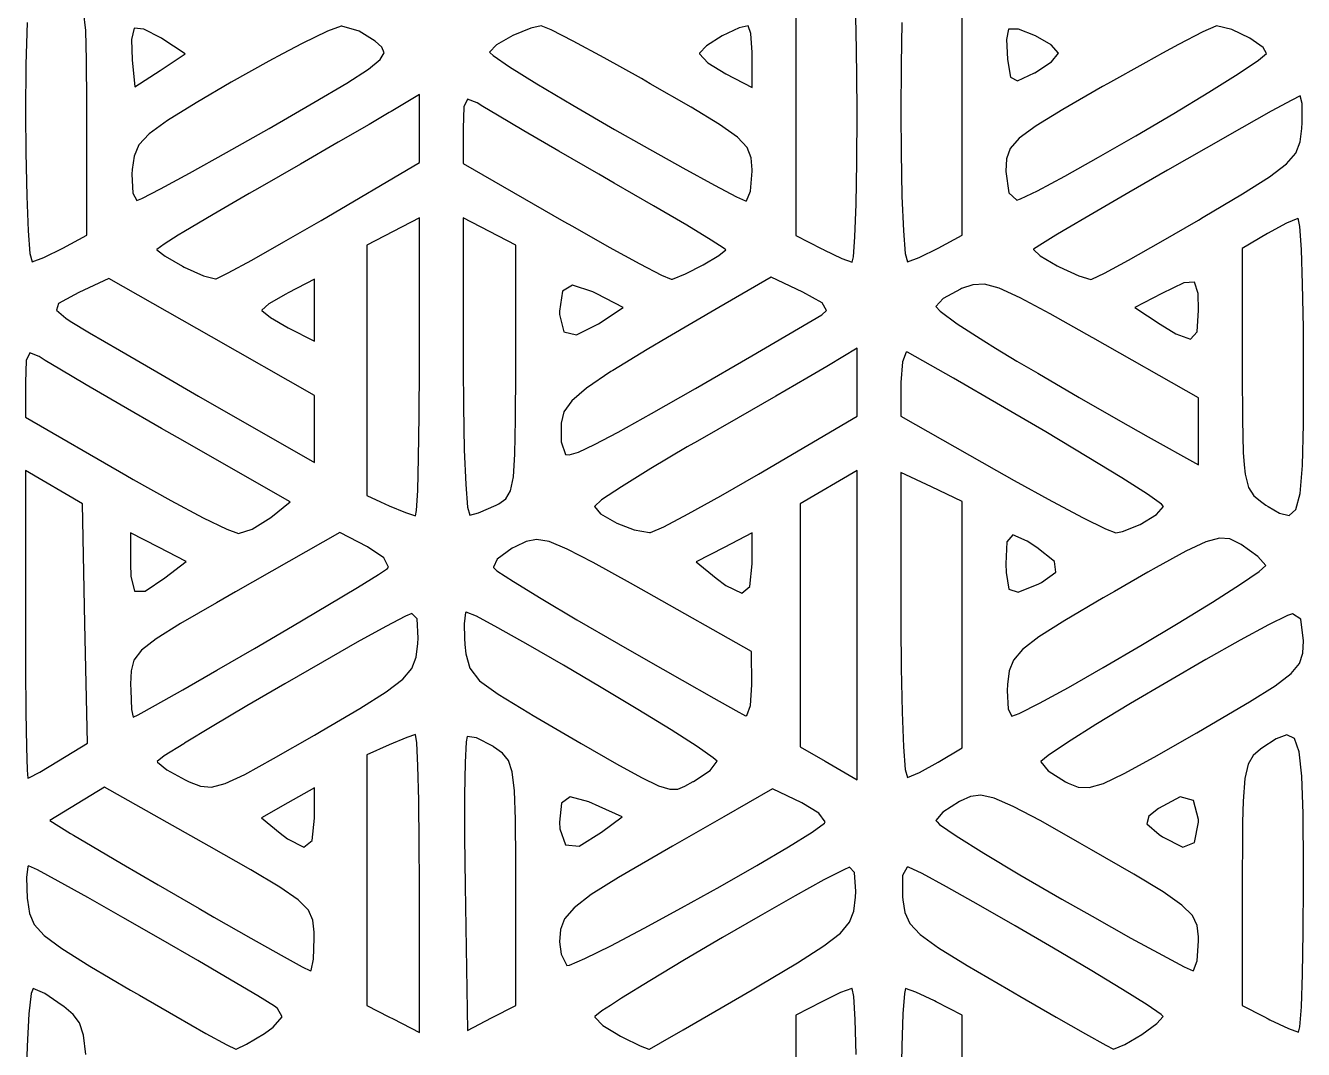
# Model space of a CAD drawing. Extents: x 19 to 403, y -177 to -75.
# Drawn here: x 190.8 to 203.29, y -153.54 to -143.53 of the extents above; entities that cross this region are included whole.
import ezdxf

# ---------------------------------------------------------------- set-up
doc = ezdxf.new("R2010")
doc.units = 0
doc.layers.add('BLACK', color=7, linetype='CONTINUOUS')

msp = doc.modelspace()

# ---------------------------------------------------------------- linework, layer by layer
at = {"layer": 'BLACK', "linetype": 'CONTINUOUS'}
for p, q in [((199.954, -145.583), (199.954, -143.198)), ((198.329, -143.231), (198.329, -145.584)), ((198.919, -143.582), (198.908, -143.242)), ((191.391, -143.583), (191.369, -143.394)), ((190.819, -143.503), (190.807, -143.914)), ((191.4, -143.872), (191.391, -143.583)), ((191.863, -143.559), (191.839, -143.67)), ((191.864, -143.559), (191.863, -143.559)), ((191.959, -143.568), (191.864, -143.559)), ((192.126, -143.654), (191.959, -143.568)), ((193.888, -143.54), (193.752, -143.589)), ((193.894, -143.539), (193.888, -143.54)), ((194.062, -143.588), (193.894, -143.539)), ((194.22, -143.686), (194.062, -143.588)), ((195.739, -143.558), (195.563, -143.632)), ((195.842, -143.536), (195.739, -143.558)), ((195.938, -143.576), (195.842, -143.536)), ((196.153, -143.686), (195.938, -143.576)), ((197.775, -143.557), (197.609, -143.634)), ((197.863, -143.536), (197.775, -143.557)), ((197.888, -143.611), (197.863, -143.536)), ((198.926, -144.009), (198.919, -143.582)), ((199.365, -143.503), (199.358, -143.914)), ((200.407, -143.567), (200.389, -143.669)), ((200.506, -143.569), (200.407, -143.567)), ((200.67, -143.633), (200.506, -143.569)), ((202.432, -143.538), (202.306, -143.595)), ((202.441, -143.536), (202.432, -143.538)), ((202.59, -143.572), (202.441, -143.536)), ((202.764, -143.655), (202.59, -143.572)), ((191.839, -143.67), (191.845, -143.869)), ((192.136, -143.661), (192.126, -143.654)), ((192.363, -143.81), (192.136, -143.661)), ((193.505, -143.709), (193.315, -143.81)), ((193.752, -143.589), (193.505, -143.709)), ((194.284, -143.744), (194.22, -143.686)), ((195.563, -143.632), (195.405, -143.722)), ((196.457, -143.85), (196.153, -143.686)), ((197.609, -143.634), (197.456, -143.73)), ((197.901, -143.796), (197.888, -143.611)), ((200.389, -143.669), (200.397, -143.863)), ((200.824, -143.723), (200.67, -143.633)), ((202.306, -143.595), (202.068, -143.719)), ((202.897, -143.749), (202.764, -143.655)), ((192.118, -143.971), (192.363, -143.81)), ((193.315, -143.81), (193.181, -143.881)), ((194.269, -143.866), (194.306, -143.799)), ((194.306, -143.799), (194.284, -143.744)), ((195.405, -143.722), (195.336, -143.792)), ((195.336, -143.792), (195.343, -143.799)), ((195.343, -143.799), (195.371, -143.826)), ((195.371, -143.826), (195.531, -143.935)), ((197.456, -143.73), (197.388, -143.804)), ((197.388, -143.804), (197.389, -143.81)), ((197.389, -143.81), (197.471, -143.898)), ((197.902, -143.837), (197.901, -143.796)), ((197.902, -144.139), (197.902, -143.837)), ((200.895, -143.802), (200.824, -143.723)), ((200.827, -143.887), (200.895, -143.803)), ((200.895, -143.803), (200.895, -143.802)), ((201.913, -143.803), (201.749, -143.893)), ((202.068, -143.719), (201.913, -143.803)), ((202.849, -143.873), (202.928, -143.806)), ((202.928, -143.806), (202.897, -143.749)), ((190.807, -143.914), (190.803, -144.391)), ((191.402, -144.292), (191.4, -143.872)), ((191.845, -143.869), (191.872, -144.133)), ((193.181, -143.881), (192.813, -144.088)), ((193.943, -144.095), (194.154, -143.96)), ((194.154, -143.96), (194.269, -143.866)), ((195.531, -143.935), (195.799, -144.102)), ((196.82, -144.052), (196.457, -143.85)), ((197.471, -143.898), (197.645, -144.006)), ((199.358, -143.914), (199.355, -144.391)), ((200.397, -143.863), (200.397, -143.864)), ((200.397, -143.864), (200.426, -144.037)), ((200.664, -143.994), (200.827, -143.887)), ((201.749, -143.893), (201.376, -144.102)), ((202.651, -144.005), (202.849, -143.873)), ((191.872, -144.133), (192.118, -143.971)), ((192.813, -144.088), (192.47, -144.289)), ((196.907, -144.102), (196.82, -144.052)), ((197.645, -144.006), (197.902, -144.139)), ((198.928, -144.391), (198.926, -144.009)), ((200.426, -144.037), (200.495, -144.072)), ((200.495, -144.072), (200.66, -143.996)), ((200.66, -143.996), (200.664, -143.994)), ((202.365, -144.184), (202.651, -144.005)), ((193.62, -144.286), (193.943, -144.095)), ((194.652, -144.206), (194.374, -144.374)), ((194.652, -144.872), (194.652, -144.206)), ((195.799, -144.102), (195.973, -144.206)), ((195.973, -144.206), (196.149, -144.311)), ((197.308, -144.332), (196.907, -144.102)), ((201.326, -144.13), (200.939, -144.353)), ((201.376, -144.102), (201.326, -144.13)), ((202.021, -144.392), (202.365, -144.184)), ((191.402, -144.437), (191.402, -144.292)), ((192.47, -144.289), (192.189, -144.462)), ((193.182, -144.539), (193.62, -144.286)), ((195.085, -144.326), (195.079, -144.54)), ((195.121, -144.253), (195.085, -144.326)), ((195.214, -144.288), (195.121, -144.253)), ((195.272, -144.324), (195.214, -144.288)), ((195.413, -144.409), (195.272, -144.324)), ((196.149, -144.311), (196.556, -144.548)), ((197.584, -144.499), (197.308, -144.332)), ((203.175, -144.261), (202.975, -144.371)), ((203.257, -144.22), (203.175, -144.261)), ((203.278, -144.295), (203.257, -144.22)), ((203.257, -144.22), (203.257, -144.22)), ((203.277, -144.481), (203.278, -144.295)), ((190.803, -144.391), (190.806, -144.773)), ((191.402, -145.583), (191.402, -144.437)), ((192.189, -144.462), (192.011, -144.592)), ((194.357, -144.384), (194.161, -144.499)), ((194.374, -144.374), (194.357, -144.384)), ((195.671, -144.561), (195.413, -144.409)), ((198.925, -144.868), (198.928, -144.391)), ((199.355, -144.391), (199.358, -144.773)), ((200.939, -144.353), (200.676, -144.514)), ((201.652, -144.61), (202.021, -144.392)), ((202.975, -144.371), (202.686, -144.533)), ((192.768, -144.774), (193.182, -144.539)), ((194.161, -144.499), (193.859, -144.674)), ((195.079, -144.54), (195.079, -144.88)), ((196.013, -144.76), (195.671, -144.561)), ((196.556, -144.548), (196.846, -144.712)), ((197.758, -144.624), (197.584, -144.499)), ((200.676, -144.514), (200.512, -144.635)), ((202.686, -144.533), (202.338, -144.731)), ((203.256, -144.67), (203.273, -144.538)), ((203.273, -144.538), (203.277, -144.481)), ((191.911, -144.7), (191.865, -144.809)), ((192.011, -144.592), (191.911, -144.7)), ((193.859, -144.674), (193.49, -144.887)), ((196.846, -144.712), (197.225, -144.925)), ((197.853, -144.725), (197.758, -144.624)), ((200.512, -144.635), (200.424, -144.736)), ((201.287, -144.821), (201.652, -144.61)), ((203.214, -144.779), (203.256, -144.67)), ((190.806, -144.773), (190.814, -145.2)), ((191.865, -144.809), (191.846, -144.94)), ((192.406, -144.976), (192.768, -144.774)), ((196.405, -144.986), (196.013, -144.76)), ((197.893, -144.825), (197.853, -144.725)), ((197.902, -144.942), (197.893, -144.825)), ((199.358, -144.773), (199.366, -145.2)), ((200.388, -144.836), (200.382, -144.957)), ((200.424, -144.736), (200.388, -144.836)), ((200.957, -145.006), (201.287, -144.821)), ((202.338, -144.731), (201.96, -144.948)), ((203.122, -144.886), (203.214, -144.779)), ((191.846, -144.94), (191.842, -144.987)), ((193.49, -144.887), (193.091, -145.115)), ((193.69, -145.437), (194.652, -144.872)), ((195.079, -144.88), (196.064, -145.448)), ((197.225, -144.925), (197.534, -145.094)), ((197.885, -145.151), (197.902, -144.957)), ((197.902, -144.957), (197.902, -144.942)), ((198.918, -145.279), (198.925, -144.868)), ((200.382, -144.957), (200.382, -144.96)), ((200.382, -144.96), (200.411, -145.167)), ((201.96, -144.948), (201.582, -145.166)), ((202.957, -145.012), (203.122, -144.886)), ((191.842, -144.987), (191.85, -145.171)), ((192.121, -145.13), (192.406, -144.976)), ((196.555, -145.072), (196.405, -144.986)), ((196.938, -145.294), (196.555, -145.072)), ((200.692, -145.147), (200.957, -145.006)), ((202.694, -145.178), (202.957, -145.012)), ((190.814, -145.2), (190.828, -145.539)), ((191.85, -145.171), (191.889, -145.244)), ((191.94, -145.223), (192.121, -145.13)), ((192.989, -145.173), (192.635, -145.379)), ((193.091, -145.115), (192.989, -145.173)), ((197.534, -145.094), (197.748, -145.206)), ((197.748, -145.206), (197.839, -145.246)), ((197.846, -145.245), (197.885, -145.151)), ((199.366, -145.2), (199.38, -145.539)), ((200.411, -145.167), (200.489, -145.239)), ((200.525, -145.227), (200.692, -145.147)), ((201.582, -145.166), (201.232, -145.369)), ((202.31, -145.407), (202.694, -145.178)), ((191.889, -145.244), (191.94, -145.223)), ((197.263, -145.485), (196.938, -145.294)), ((197.839, -145.246), (197.846, -145.245)), ((198.907, -145.597), (198.918, -145.279)), ((200.489, -145.239), (200.525, -145.227)), ((192.635, -145.379), (192.348, -145.55)), ((193.325, -145.648), (193.69, -145.437)), ((194.652, -145.413), (194.395, -145.546)), ((194.652, -146.869), (194.652, -145.413)), ((195.336, -145.546), (195.079, -145.413)), ((195.079, -145.413), (195.079, -146.869)), ((196.064, -145.448), (196.146, -145.495)), ((201.232, -145.369), (200.941, -145.54)), ((201.895, -145.648), (202.263, -145.434)), ((202.263, -145.434), (202.31, -145.407)), ((203.234, -145.418), (203.122, -145.464)), ((203.239, -145.417), (203.234, -145.418)), ((203.255, -145.498), (203.239, -145.417)), ((190.828, -145.539), (190.846, -145.762)), ((191.167, -145.71), (191.402, -145.583)), ((192.295, -145.583), (192.156, -145.669)), ((192.348, -145.55), (192.295, -145.583)), ((194.395, -145.546), (194.139, -145.678)), ((195.592, -145.678), (195.336, -145.546)), ((196.146, -145.495), (196.505, -145.699)), ((197.502, -145.63), (197.263, -145.485)), ((198.329, -145.584), (198.582, -145.714)), ((199.38, -145.539), (199.399, -145.762)), ((199.719, -145.71), (199.954, -145.583)), ((200.87, -145.583), (200.738, -145.662)), ((200.941, -145.54), (200.87, -145.583)), ((202.939, -145.564), (202.691, -145.711)), ((203.122, -145.464), (202.939, -145.564)), ((203.27, -145.722), (203.255, -145.498)), ((190.982, -145.801), (191.167, -145.71)), ((192.156, -145.669), (192.086, -145.722)), ((193.013, -145.825), (193.325, -145.648)), ((194.139, -145.678), (194.139, -148.126)), ((195.592, -146.903), (195.592, -145.678)), ((196.505, -145.699), (196.806, -145.863)), ((197.63, -145.713), (197.502, -145.63)), ((198.893, -145.794), (198.907, -145.597)), ((199.534, -145.801), (199.719, -145.71)), ((200.738, -145.662), (200.652, -145.718)), ((201.579, -145.827), (201.895, -145.648)), ((202.691, -145.711), (202.691, -146.885)), ((190.846, -145.762), (190.867, -145.841)), ((190.868, -145.841), (190.982, -145.801)), ((192.086, -145.722), (192.087, -145.725)), ((192.087, -145.725), (192.167, -145.788)), ((192.167, -145.788), (192.338, -145.885)), ((192.784, -145.95), (193.013, -145.825)), ((197.424, -145.873), (197.578, -145.782)), ((197.578, -145.782), (197.645, -145.726)), ((197.645, -145.726), (197.63, -145.713)), ((198.582, -145.714), (198.598, -145.723)), ((198.598, -145.723), (198.604, -145.726)), ((198.604, -145.726), (198.78, -145.809)), ((198.78, -145.809), (198.881, -145.845)), ((198.881, -145.845), (198.893, -145.794)), ((199.399, -145.762), (199.42, -145.841)), ((199.42, -145.841), (199.534, -145.801)), ((200.652, -145.718), (200.65, -145.722)), ((200.65, -145.722), (200.717, -145.785)), ((200.717, -145.785), (200.883, -145.881)), ((201.344, -145.954), (201.579, -145.827)), ((203.281, -146.062), (203.27, -145.722)), ((190.867, -145.841), (190.868, -145.841)), ((192.338, -145.885), (192.352, -145.893)), ((192.352, -145.893), (192.543, -145.978)), ((192.666, -146.007), (192.784, -145.95)), ((196.806, -145.863), (197.018, -145.973)), ((197.124, -146.011), (197.25, -145.961)), ((197.25, -145.961), (197.424, -145.873)), ((199.42, -145.841), (199.42, -145.841)), ((200.883, -145.881), (200.903, -145.892)), ((200.903, -145.892), (201.095, -145.979)), ((201.221, -146.012), (201.344, -145.954)), ((191.616, -146.004), (191.325, -146.143)), ((192.621, -146.576), (191.616, -146.004)), ((192.543, -145.978), (192.659, -146.009)), ((192.659, -146.009), (192.666, -146.007)), ((193.625, -146.011), (193.369, -146.144)), ((193.625, -146.619), (193.625, -146.011)), ((196.148, -146.069), (196.048, -146.128)), ((196.347, -146.137), (196.148, -146.069)), ((197.018, -145.973), (197.111, -146.012)), ((197.111, -146.012), (197.124, -146.011)), ((198.087, -145.991), (197.578, -146.288)), ((198.398, -146.139), (198.087, -145.991)), ((200.059, -146.067), (199.949, -146.103)), ((200.172, -146.062), (200.059, -146.067)), ((200.315, -146.101), (200.172, -146.062)), ((201.095, -145.979), (201.211, -146.015)), ((201.211, -146.015), (201.221, -146.012)), ((202.121, -146.048), (201.906, -146.152)), ((202.226, -146.042), (202.121, -146.048)), ((202.26, -146.153), (202.226, -146.042)), ((203.288, -146.489), (203.281, -146.062)), ((191.28, -146.165), (191.125, -146.251)), ((191.325, -146.143), (191.28, -146.165)), ((193.345, -146.157), (193.18, -146.254)), ((193.369, -146.144), (193.345, -146.157)), ((196.048, -146.128), (196.02, -146.324)), ((196.384, -146.156), (196.347, -146.137)), ((196.641, -146.288), (196.384, -146.156)), ((198.586, -146.244), (198.398, -146.139)), ((199.768, -146.2), (199.698, -146.278)), ((199.939, -146.108), (199.768, -146.2)), ((199.949, -146.103), (199.939, -146.108)), ((200.52, -146.193), (200.315, -146.101)), ((200.813, -146.349), (200.52, -146.193)), ((201.906, -146.152), (201.642, -146.288)), ((202.263, -146.315), (202.26, -146.153)), ((191.125, -146.251), (191.104, -146.315)), ((191.104, -146.315), (191.197, -146.393)), ((193.18, -146.254), (193.112, -146.315)), ((193.112, -146.315), (193.113, -146.319)), ((193.113, -146.319), (193.196, -146.387)), ((196.02, -146.324), (196.021, -146.358)), ((196.4, -146.447), (196.641, -146.288)), ((197.578, -146.288), (197.075, -146.583)), ((198.583, -146.361), (198.63, -146.317)), ((198.63, -146.317), (198.586, -146.244)), ((199.698, -146.278), (199.741, -146.326)), ((199.741, -146.326), (199.906, -146.448)), ((201.642, -146.288), (201.888, -146.451)), ((202.249, -146.525), (202.263, -146.315)), ((191.197, -146.393), (191.24, -146.421)), ((191.24, -146.421), (191.428, -146.535)), ((193.196, -146.387), (193.369, -146.486)), ((196.021, -146.358), (196.063, -146.527)), ((196.185, -146.555), (196.4, -146.447)), ((197.9, -146.761), (198.583, -146.361)), ((199.906, -146.448), (200.166, -146.616)), ((201.225, -146.581), (200.813, -146.349)), ((201.888, -146.451), (202.043, -146.547)), ((191.428, -146.535), (191.72, -146.707)), ((193.625, -147.148), (192.621, -146.576)), ((193.369, -146.486), (193.625, -146.619)), ((196.063, -146.527), (196.185, -146.555)), ((197.075, -146.583), (196.878, -146.699)), ((201.232, -146.585), (201.225, -146.581)), ((202.262, -147.17), (201.232, -146.585)), ((202.043, -146.547), (202.187, -146.599)), ((202.187, -146.599), (202.249, -146.525)), ((203.289, -146.871), (203.288, -146.489)), ((191.72, -146.707), (192.085, -146.919)), ((196.878, -146.699), (196.542, -146.903)), ((198.928, -146.686), (198.65, -146.854)), ((198.928, -147.352), (198.928, -146.686)), ((200.166, -146.616), (200.281, -146.686)), ((200.281, -146.686), (200.489, -146.812)), ((190.809, -146.807), (190.803, -147.021)), ((190.844, -146.733), (190.809, -146.807)), ((190.937, -146.769), (190.844, -146.733)), ((190.996, -146.806), (190.937, -146.769)), ((191.137, -146.893), (190.996, -146.806)), ((197.35, -147.08), (197.9, -146.761)), ((199.37, -146.821), (199.355, -147.021)), ((199.406, -146.726), (199.37, -146.821)), ((199.42, -146.726), (199.406, -146.726)), ((199.871, -146.98), (199.42, -146.726)), ((200.489, -146.812), (200.695, -146.932)), ((191.395, -147.045), (191.137, -146.893)), ((192.085, -146.919), (192.492, -147.154)), ((194.65, -147.346), (194.652, -146.869)), ((195.079, -146.869), (195.082, -147.253)), ((195.591, -147.384), (195.592, -146.903)), ((196.523, -146.915), (196.284, -147.076)), ((196.542, -146.903), (196.523, -146.915)), ((198.633, -146.864), (198.437, -146.979)), ((198.65, -146.854), (198.633, -146.864)), ((200.695, -146.932), (201.099, -147.167)), ((202.691, -146.885), (202.691, -146.925)), ((202.691, -146.925), (202.693, -147.385)), ((203.288, -147.429), (203.289, -146.871)), ((190.803, -147.021), (190.803, -147.362)), ((191.738, -147.243), (191.395, -147.045)), ((196.284, -147.076), (196.139, -147.201)), ((196.919, -147.326), (197.35, -147.08)), ((198.437, -146.979), (198.135, -147.154)), ((199.355, -147.021), (199.355, -147.352)), ((200.33, -147.245), (199.871, -146.98)), ((192.492, -147.154), (193.625, -147.803)), ((193.625, -147.803), (193.625, -147.148)), ((196.139, -147.201), (196.064, -147.309)), ((198.135, -147.154), (197.766, -147.367)), ((201.099, -147.167), (201.478, -147.386)), ((202.263, -147.828), (202.262, -147.17)), ((192.132, -147.47), (191.738, -147.243)), ((195.082, -147.253), (195.09, -147.68)), ((196.064, -147.309), (196.035, -147.418)), ((196.594, -147.507), (196.919, -147.326)), ((200.773, -147.505), (200.33, -147.245)), ((190.803, -147.362), (191.783, -147.929)), ((194.644, -147.758), (194.65, -147.346)), ((195.585, -147.722), (195.591, -147.384)), ((196.035, -147.418), (196.035, -147.602)), ((197.766, -147.367), (197.367, -147.595)), ((197.966, -147.917), (198.928, -147.352)), ((199.355, -147.352), (200.291, -147.882)), ((201.478, -147.386), (201.771, -147.552)), ((202.693, -147.385), (202.701, -147.705)), ((203.279, -147.834), (203.288, -147.429)), ((192.289, -147.559), (192.132, -147.47)), ((193.39, -148.187), (192.289, -147.559)), ((196.361, -147.629), (196.594, -147.507)), ((201.176, -147.747), (200.773, -147.505)), ((201.771, -147.552), (202.263, -147.828)), ((195.09, -147.68), (195.104, -148.018)), ((196.035, -147.602), (196.078, -147.724)), ((196.115, -147.729), (196.206, -147.701)), ((196.206, -147.701), (196.361, -147.629)), ((197.267, -147.652), (196.912, -147.862)), ((197.367, -147.595), (197.267, -147.652)), ((202.701, -147.705), (202.711, -147.828)), ((194.635, -148.076), (194.644, -147.758)), ((195.57, -147.945), (195.585, -147.722)), ((196.078, -147.724), (196.115, -147.729)), ((201.514, -147.954), (201.176, -147.747)), ((202.711, -147.828), (202.719, -147.916)), ((203.256, -148.106), (203.279, -147.834)), ((191.359, -148.206), (190.803, -147.882)), ((190.803, -147.882), (190.803, -149.386)), ((191.783, -147.929), (191.854, -147.969)), ((195.541, -148.081), (195.57, -147.945)), ((196.912, -147.862), (196.625, -148.04)), ((197.598, -148.129), (197.966, -147.917)), ((198.928, -147.882), (198.372, -148.206)), ((198.928, -150.906), (198.928, -147.882)), ((199.355, -147.9), (199.355, -149.395)), ((199.655, -148.043), (199.355, -147.9)), ((200.291, -147.882), (200.366, -147.924)), ((200.366, -147.924), (200.464, -147.98)), ((201.764, -148.114), (201.514, -147.954)), ((202.719, -147.916), (202.752, -148.047)), ((191.854, -147.969), (192.221, -148.175)), ((194.623, -148.273), (194.635, -148.076)), ((195.104, -148.018), (195.122, -148.24)), ((195.495, -148.159), (195.541, -148.081)), ((196.625, -148.04), (196.432, -148.169)), ((199.954, -148.186), (199.655, -148.043)), ((200.464, -147.98), (200.83, -148.182)), ((202.752, -148.047), (202.805, -148.129)), ((191.383, -149.377), (191.359, -148.206)), ((192.221, -148.175), (192.537, -148.343)), ((193.199, -148.341), (193.39, -148.187)), ((194.139, -148.126), (194.271, -148.187)), ((194.271, -148.187), (194.356, -148.226)), ((195.4, -148.221), (195.428, -148.207)), ((195.428, -148.207), (195.495, -148.159)), ((196.432, -148.169), (196.362, -148.233)), ((197.278, -148.306), (197.598, -148.129)), ((198.372, -148.206), (198.372, -150.582)), ((199.954, -149.388), (199.954, -148.186)), ((200.83, -148.182), (200.838, -148.186)), ((200.838, -148.186), (201.137, -148.344)), ((201.902, -148.212), (201.764, -148.114)), ((202.805, -148.129), (202.881, -148.192)), ((202.881, -148.192), (202.922, -148.221)), ((203.215, -148.262), (203.256, -148.106)), ((194.356, -148.226), (194.515, -148.293)), ((194.515, -148.293), (194.613, -148.325)), ((194.613, -148.325), (194.623, -148.273)), ((195.122, -148.24), (195.144, -148.319)), ((195.144, -148.319), (195.228, -148.294)), ((195.228, -148.294), (195.4, -148.221)), ((196.362, -148.233), (196.421, -148.304)), ((196.421, -148.304), (196.58, -148.397)), ((197.038, -148.431), (197.278, -148.306)), ((201.695, -148.408), (201.852, -148.313)), ((201.852, -148.313), (201.921, -148.233)), ((201.921, -148.233), (201.902, -148.212)), ((202.922, -148.221), (202.943, -148.233)), ((202.943, -148.233), (203.054, -148.3)), ((203.054, -148.3), (203.15, -148.32)), ((203.15, -148.32), (203.215, -148.262)), ((192.537, -148.343), (192.769, -148.455)), ((192.769, -148.455), (192.885, -148.496)), ((192.885, -148.496), (193.018, -148.456)), ((193.018, -148.456), (193.199, -148.341)), ((196.58, -148.397), (196.751, -148.461)), ((196.909, -148.487), (197.038, -148.431)), ((201.137, -148.344), (201.356, -148.452)), ((201.356, -148.452), (201.456, -148.49)), ((201.521, -148.478), (201.695, -148.408)), ((191.83, -148.492), (191.83, -148.793)), ((192.101, -148.632), (191.83, -148.492)), ((193.875, -148.488), (193.376, -148.772)), ((194.145, -148.628), (193.875, -148.488)), ((195.695, -148.576), (195.588, -148.627)), ((195.796, -148.557), (195.695, -148.576)), ((195.919, -148.577), (195.796, -148.557)), ((196.094, -148.649), (195.919, -148.577)), ((196.751, -148.461), (196.901, -148.489)), ((196.901, -148.489), (196.909, -148.487)), ((197.902, -148.492), (197.628, -148.633)), ((197.902, -148.793), (197.902, -148.492)), ((200.392, -148.578), (200.382, -148.795)), ((200.448, -148.511), (200.392, -148.578)), ((200.588, -148.572), (200.448, -148.511)), ((200.684, -148.634), (200.588, -148.572)), ((201.456, -148.49), (201.521, -148.478)), ((202.336, -148.578), (202.139, -148.67)), ((202.47, -148.542), (202.336, -148.578)), ((202.569, -148.55), (202.47, -148.542)), ((202.66, -148.594), (202.569, -148.55)), ((192.372, -148.772), (192.101, -148.632)), ((194.303, -148.736), (194.145, -148.628)), ((195.559, -148.642), (195.411, -148.749)), ((195.588, -148.627), (195.559, -148.642)), ((196.349, -148.781), (196.094, -148.649)), ((197.628, -148.633), (197.354, -148.775)), ((200.856, -148.771), (200.684, -148.634)), ((202.139, -148.67), (201.851, -148.829)), ((202.681, -148.606), (202.66, -148.594)), ((202.844, -148.723), (202.681, -148.606)), ((191.83, -148.793), (191.833, -148.916)), ((192.165, -148.932), (192.372, -148.772)), ((193.376, -148.772), (192.853, -149.069)), ((194.349, -148.826), (194.303, -148.736)), ((194.341, -148.839), (194.349, -148.826)), ((195.376, -148.826), (195.374, -148.831)), ((195.374, -148.831), (195.409, -148.861)), ((195.411, -148.749), (195.376, -148.826)), ((196.714, -148.984), (196.349, -148.781)), ((197.354, -148.775), (197.552, -148.935)), ((197.88, -149.014), (197.902, -148.793)), ((200.382, -148.795), (200.383, -148.878)), ((200.87, -148.876), (200.856, -148.771)), ((201.851, -148.829), (201.769, -148.876)), ((202.921, -148.81), (202.844, -148.723)), ((202.857, -148.869), (202.921, -148.81)), ((191.833, -148.916), (191.869, -149.061)), ((191.971, -149.062), (192.165, -148.932)), ((194.046, -149.025), (194.251, -148.899)), ((194.251, -148.899), (194.341, -148.839)), ((195.409, -148.861), (195.572, -148.968)), ((197.552, -148.935), (197.646, -149.007)), ((200.383, -148.878), (200.409, -149.043)), ((200.729, -148.977), (200.87, -148.876)), ((201.769, -148.876), (201.443, -149.063)), ((202.674, -148.994), (202.857, -148.869)), ((191.869, -149.061), (191.971, -149.062)), ((192.853, -149.069), (192.67, -149.174)), ((193.756, -149.199), (194.046, -149.025)), ((195.572, -148.968), (195.841, -149.134)), ((196.871, -149.072), (196.714, -148.984)), ((197.897, -149.651), (196.871, -149.072)), ((197.646, -149.007), (197.803, -149.082)), ((197.803, -149.082), (197.88, -149.014)), ((200.409, -149.043), (200.502, -149.072)), ((200.502, -149.072), (200.702, -148.99)), ((200.702, -148.99), (200.729, -148.977)), ((201.443, -149.063), (201.332, -149.127)), ((202.4, -149.168), (202.674, -148.994)), ((192.67, -149.174), (192.317, -149.378)), ((193.41, -149.403), (193.756, -149.199)), ((195.841, -149.134), (196.191, -149.342)), ((201.332, -149.127), (200.958, -149.347)), ((202.066, -149.373), (202.4, -149.168)), ((194.515, -149.305), (194.324, -149.406)), ((194.576, -149.278), (194.515, -149.305)), ((194.628, -149.331), (194.576, -149.278)), ((194.64, -149.52), (194.628, -149.331)), ((195.101, -149.271), (195.088, -149.379)), ((195.108, -149.266), (195.101, -149.271)), ((195.208, -149.307), (195.108, -149.266)), ((195.419, -149.419), (195.208, -149.307)), ((203.134, -149.299), (202.948, -149.391)), ((203.183, -149.281), (203.134, -149.299)), ((203.262, -149.335), (203.183, -149.281)), ((190.803, -149.386), (190.804, -149.814)), ((191.407, -150.548), (191.383, -149.377)), ((192.317, -149.378), (192.08, -149.526)), ((193.039, -149.62), (193.41, -149.403)), ((194.324, -149.406), (194.044, -149.561)), ((195.088, -149.379), (195.093, -149.52)), ((195.713, -149.584), (195.419, -149.419)), ((196.191, -149.342), (196.595, -149.576)), ((199.355, -149.395), (199.358, -149.815)), ((199.954, -150.591), (199.954, -149.388)), ((200.958, -149.347), (200.703, -149.508)), ((201.7, -149.592), (202.066, -149.373)), ((202.948, -149.391), (202.671, -149.54)), ((203.289, -149.546), (203.262, -149.335)), ((192.08, -149.526), (191.936, -149.639)), ((194.044, -149.561), (193.704, -149.754)), ((194.619, -149.706), (194.636, -149.572)), ((194.636, -149.572), (194.64, -149.52)), ((195.093, -149.52), (195.096, -149.583)), ((196.595, -149.576), (196.842, -149.717)), ((200.703, -149.508), (200.543, -149.63)), ((202.671, -149.54), (202.335, -149.73)), ((203.284, -149.668), (203.289, -149.548)), ((203.289, -149.548), (203.289, -149.546)), ((191.936, -149.639), (191.862, -149.737)), ((192.672, -149.833), (193.039, -149.62)), ((194.578, -149.816), (194.619, -149.706)), ((195.096, -149.583), (195.105, -149.673)), ((195.105, -149.673), (195.145, -149.815)), ((196.059, -149.784), (195.713, -149.584)), ((197.899, -149.978), (197.897, -149.651)), ((200.543, -149.63), (200.455, -149.734)), ((201.333, -149.808), (201.7, -149.592)), ((203.251, -149.768), (203.284, -149.668)), ((190.804, -149.814), (190.807, -150.244)), ((191.862, -149.737), (191.835, -149.841)), ((193.704, -149.754), (193.335, -149.967)), ((194.489, -149.921), (194.578, -149.816)), ((195.145, -149.815), (195.24, -149.936)), ((196.427, -150.001), (196.059, -149.784)), ((196.842, -149.717), (197.219, -149.932)), ((199.358, -149.815), (199.367, -150.243)), ((200.455, -149.734), (200.414, -149.841)), ((200.993, -150.002), (201.333, -149.808)), ((202.335, -149.73), (201.967, -149.943)), ((203.168, -149.867), (203.251, -149.768)), ((191.835, -149.841), (191.83, -149.971)), ((192.341, -150.024), (192.672, -149.833)), ((194.328, -150.044), (194.489, -149.921)), ((195.24, -149.936), (195.421, -150.069)), ((197.219, -149.932), (197.529, -150.107)), ((200.414, -149.841), (200.398, -149.972)), ((201.967, -149.943), (201.6, -150.16)), ((203.012, -149.986), (203.168, -149.867)), ((191.83, -149.971), (191.831, -150.029)), ((191.831, -150.029), (191.838, -150.216)), ((192.074, -150.175), (192.341, -150.024)), ((193.335, -149.967), (192.966, -150.182)), ((194.07, -150.207), (194.328, -150.044)), ((195.421, -150.069), (195.721, -150.25)), ((196.787, -150.218), (196.427, -150.001)), ((197.886, -150.179), (197.899, -149.978)), ((200.398, -149.972), (200.394, -150.032)), ((200.394, -150.032), (200.403, -150.214)), ((200.71, -150.157), (200.993, -150.002)), ((202.761, -150.144), (203.012, -149.986)), ((191.902, -150.269), (192.074, -150.175)), ((192.966, -150.182), (192.627, -150.383)), ((197.529, -150.107), (197.743, -150.227)), ((197.85, -150.276), (197.886, -150.179)), ((200.513, -150.257), (200.71, -150.157)), ((201.6, -150.16), (201.261, -150.365)), ((202.392, -150.361), (202.761, -150.144)), ((190.807, -150.244), (190.812, -150.585)), ((191.838, -150.216), (191.853, -150.292)), ((191.853, -150.292), (191.902, -150.269)), ((193.691, -150.429), (194.07, -150.207)), ((195.721, -150.25), (195.764, -150.275)), ((195.764, -150.275), (196.233, -150.549)), ((197.11, -150.417), (196.787, -150.218)), ((197.743, -150.227), (197.836, -150.278)), ((197.836, -150.278), (197.85, -150.276)), ((199.367, -150.243), (199.381, -150.582)), ((200.403, -150.214), (200.441, -150.284)), ((200.441, -150.284), (200.513, -150.257)), ((192.627, -150.383), (192.355, -150.548)), ((193.626, -150.467), (193.691, -150.429)), ((197.365, -150.58), (197.11, -150.417)), ((201.261, -150.365), (200.983, -150.539)), ((201.832, -150.683), (202.246, -150.445)), ((202.246, -150.445), (202.392, -150.361)), ((191.126, -150.719), (191.407, -150.548)), ((192.348, -150.552), (192.158, -150.672)), ((192.355, -150.548), (192.348, -150.552)), ((193.227, -150.697), (193.626, -150.467)), ((194.356, -150.562), (194.139, -150.662)), ((194.528, -150.49), (194.356, -150.562)), ((194.613, -150.463), (194.528, -150.49)), ((194.626, -150.544), (194.613, -150.463)), ((194.637, -150.768), (194.626, -150.544)), ((195.108, -150.534), (195.098, -150.734)), ((195.117, -150.482), (195.108, -150.534)), ((195.21, -150.494), (195.117, -150.482)), ((195.374, -150.58), (195.21, -150.494)), ((195.376, -150.582), (195.374, -150.58)), ((196.233, -150.549), (196.578, -150.749)), ((197.523, -150.689), (197.365, -150.58)), ((200.983, -150.539), (200.794, -150.666)), ((203.023, -150.504), (202.881, -150.596)), ((203.128, -150.466), (203.023, -150.504)), ((203.201, -150.502), (203.128, -150.466)), ((203.248, -150.631), (203.201, -150.502)), ((190.812, -150.585), (190.818, -150.809)), ((192.158, -150.672), (192.088, -150.725)), ((192.947, -150.852), (193.227, -150.697)), ((194.139, -150.662), (194.139, -153.11)), ((195.462, -150.643), (195.376, -150.582)), ((195.521, -150.715), (195.462, -150.643)), ((197.559, -150.724), (197.523, -150.689)), ((198.372, -150.582), (198.615, -150.724)), ((199.381, -150.582), (199.399, -150.804)), ((199.719, -150.733), (199.954, -150.591)), ((200.794, -150.666), (200.724, -150.727)), ((201.538, -150.844), (201.832, -150.683)), ((202.798, -150.667), (202.748, -150.753)), ((202.87, -150.604), (202.798, -150.667)), ((202.881, -150.596), (202.87, -150.604)), ((203.274, -150.87), (203.248, -150.631)), ((190.818, -150.809), (190.825, -150.89)), ((190.834, -150.887), (190.942, -150.829)), ((190.942, -150.829), (191.126, -150.719)), ((192.088, -150.725), (192.091, -150.733)), ((192.091, -150.733), (192.182, -150.807)), ((192.182, -150.807), (192.364, -150.906)), ((194.645, -151.108), (194.637, -150.768)), ((195.098, -150.734), (195.093, -151.054)), ((195.559, -150.828), (195.521, -150.715)), ((195.581, -151.011), (195.559, -150.828)), ((196.578, -150.749), (196.822, -150.883)), ((197.328, -150.921), (197.492, -150.813)), ((197.492, -150.813), (197.559, -150.724)), ((198.615, -150.724), (198.928, -150.906)), ((199.399, -150.804), (199.42, -150.883)), ((199.536, -150.834), (199.719, -150.733)), ((200.724, -150.727), (200.724, -150.729)), ((200.724, -150.729), (200.796, -150.817)), ((200.796, -150.817), (200.963, -150.924)), ((202.748, -150.753), (202.717, -150.891)), ((190.825, -150.89), (190.834, -150.887)), ((192.364, -150.906), (192.403, -150.924)), ((192.403, -150.924), (192.512, -150.967)), ((192.62, -150.977), (192.754, -150.942)), ((192.754, -150.942), (192.947, -150.852)), ((196.822, -150.883), (196.987, -150.963)), ((197.244, -150.967), (197.325, -150.922)), ((197.325, -150.922), (197.328, -150.921)), ((199.42, -150.883), (199.421, -150.883)), ((199.421, -150.883), (199.536, -150.834)), ((200.963, -150.924), (200.991, -150.939)), ((200.991, -150.939), (201.089, -150.977)), ((201.194, -150.98), (201.334, -150.94)), ((201.334, -150.94), (201.538, -150.844)), ((202.717, -150.891), (202.699, -151.112)), ((203.286, -151.238), (203.274, -150.87)), ((191.575, -150.977), (191.308, -151.14)), ((192.598, -151.554), (191.575, -150.977)), ((192.512, -150.967), (192.62, -150.977)), ((193.625, -150.984), (193.367, -151.13)), ((193.625, -151.279), (193.625, -150.984)), ((195.093, -151.054), (195.093, -151.466)), ((195.59, -151.294), (195.581, -151.011)), ((196.124, -151.071), (196.041, -151.133)), ((196.306, -151.12), (196.124, -151.071)), ((196.987, -150.963), (197.098, -150.997)), ((197.098, -150.997), (197.176, -150.995)), ((197.176, -150.995), (197.244, -150.967)), ((198.102, -150.993), (197.626, -151.266)), ((198.387, -151.129), (198.102, -150.993)), ((200.037, -151.069), (199.936, -151.114)), ((200.138, -151.055), (200.037, -151.069)), ((200.267, -151.083), (200.138, -151.055)), ((201.089, -150.977), (201.194, -150.98)), ((202.085, -151.071), (201.873, -151.185)), ((202.215, -151.107), (202.085, -151.071)), ((191.308, -151.14), (191.041, -151.302)), ((193.367, -151.13), (193.109, -151.275)), ((194.65, -151.535), (194.645, -151.108)), ((196.041, -151.133), (196.02, -151.318)), ((196.407, -151.164), (196.306, -151.12)), ((196.631, -151.266), (196.407, -151.164)), ((198.555, -151.231), (198.387, -151.129)), ((199.929, -151.117), (199.765, -151.222)), ((199.936, -151.114), (199.929, -151.117)), ((200.452, -151.164), (200.267, -151.083)), ((200.722, -151.307), (200.452, -151.164)), ((201.873, -151.185), (201.778, -151.261)), ((202.263, -151.293), (202.215, -151.107)), ((202.699, -151.112), (202.695, -151.318)), ((191.041, -151.302), (191.243, -151.428)), ((193.109, -151.275), (193.291, -151.425)), ((193.603, -151.499), (193.625, -151.279)), ((195.592, -151.706), (195.59, -151.294)), ((196.02, -151.318), (196.023, -151.384)), ((196.432, -151.418), (196.631, -151.266)), ((197.626, -151.266), (197.125, -151.553)), ((198.488, -151.416), (198.608, -151.328)), ((198.615, -151.314), (198.555, -151.231)), ((198.608, -151.328), (198.615, -151.314)), ((199.765, -151.222), (199.698, -151.303)), ((199.698, -151.303), (199.709, -151.314)), ((199.709, -151.314), (199.734, -151.34)), ((201.104, -151.523), (200.722, -151.307)), ((201.778, -151.261), (201.76, -151.335)), ((202.226, -151.516), (202.263, -151.318)), ((202.263, -151.318), (202.263, -151.293)), ((202.695, -151.318), (202.692, -151.445)), ((203.289, -151.754), (203.286, -151.238)), ((191.243, -151.428), (191.271, -151.445)), ((191.271, -151.445), (191.453, -151.554)), ((193.291, -151.425), (193.363, -151.481)), ((196.023, -151.384), (196.078, -151.541)), ((196.212, -151.552), (196.432, -151.418)), ((198.258, -151.559), (198.488, -151.416)), ((199.734, -151.34), (199.897, -151.452)), ((199.897, -151.452), (200.166, -151.622)), ((201.76, -151.335), (201.878, -151.439)), ((201.878, -151.439), (201.911, -151.463)), ((202.692, -151.445), (202.691, -151.92)), ((191.453, -151.554), (191.741, -151.723)), ((193.005, -151.785), (192.598, -151.554)), ((193.363, -151.481), (193.522, -151.563)), ((193.522, -151.563), (193.603, -151.499)), ((194.652, -151.919), (194.65, -151.535)), ((195.093, -151.466), (195.099, -151.94)), ((196.078, -151.541), (196.212, -151.552)), ((197.125, -151.553), (196.983, -151.634)), ((197.948, -151.741), (198.258, -151.559)), ((201.219, -151.589), (201.104, -151.523)), ((201.911, -151.463), (202.11, -151.563)), ((202.11, -151.563), (202.226, -151.516)), ((196.983, -151.634), (196.597, -151.86)), ((200.166, -151.622), (200.518, -151.833)), ((201.632, -151.827), (201.219, -151.589)), ((190.826, -151.751), (190.812, -151.86)), ((190.833, -151.746), (190.826, -151.751)), ((190.919, -151.786), (190.833, -151.746)), ((191.122, -151.896), (190.919, -151.786)), ((191.741, -151.723), (192.1, -151.932)), ((193.287, -151.953), (193.005, -151.785)), ((195.592, -151.916), (195.592, -151.706)), ((197.59, -151.946), (197.948, -151.741)), ((198.797, -151.783), (198.604, -151.883)), ((198.853, -151.758), (198.797, -151.783)), ((198.904, -151.812), (198.853, -151.758)), ((198.916, -151.997), (198.904, -151.812)), ((199.416, -151.757), (199.373, -151.841)), ((199.43, -151.758), (199.416, -151.757)), ((199.564, -151.822), (199.43, -151.758)), ((199.802, -151.95), (199.564, -151.822)), ((201.918, -152), (201.632, -151.827)), ((203.289, -151.917), (203.289, -151.754)), ((190.812, -151.86), (190.819, -152.065)), ((191.41, -152.056), (191.122, -151.896)), ((192.1, -151.932), (192.498, -152.163)), ((193.467, -152.077), (193.287, -151.953)), ((194.652, -153.375), (194.652, -151.919)), ((195.099, -151.94), (195.122, -153.355)), ((195.592, -153.109), (195.592, -151.916)), ((196.597, -151.86), (196.331, -152.027)), ((197.212, -152.156), (197.59, -151.946)), ((198.604, -151.883), (198.323, -152.039)), ((199.373, -151.841), (199.372, -151.997)), ((200.115, -152.126), (199.802, -151.95)), ((200.518, -151.833), (200.927, -152.07)), ((202.691, -151.92), (202.691, -153.11)), ((203.287, -152.394), (203.289, -151.917)), ((190.819, -152.065), (190.821, -152.082)), ((191.755, -152.251), (191.41, -152.056)), ((193.567, -152.178), (193.467, -152.077)), ((196.331, -152.027), (196.163, -152.155)), ((198.323, -152.039), (197.982, -152.233)), ((198.895, -152.187), (198.912, -152.052)), ((198.912, -152.052), (198.916, -151.997)), ((199.372, -151.997), (199.371, -152.048)), ((199.371, -152.048), (199.374, -152.078)), ((199.374, -152.078), (199.394, -152.203)), ((200.927, -152.07), (201.225, -152.239)), ((202.102, -152.129), (201.918, -152)), ((190.821, -152.082), (190.84, -152.212)), ((192.498, -152.163), (192.642, -152.246)), ((193.611, -152.278), (193.567, -152.178)), ((196.163, -152.155), (196.07, -152.262)), ((196.846, -152.355), (197.212, -152.156)), ((198.854, -152.297), (198.895, -152.187)), ((199.394, -152.203), (199.443, -152.309)), ((200.473, -152.331), (200.115, -152.126)), ((202.205, -152.232), (202.102, -152.129)), ((190.84, -152.212), (190.886, -152.319)), ((190.886, -152.319), (190.984, -152.426)), ((192.124, -152.462), (191.755, -152.251)), ((192.642, -152.246), (193.004, -152.453)), ((193.622, -152.395), (193.611, -152.278)), ((196.07, -152.262), (196.03, -152.367)), ((197.982, -152.233), (197.612, -152.447)), ((198.765, -152.403), (198.854, -152.297)), ((199.443, -152.309), (199.545, -152.416)), ((201.225, -152.239), (201.603, -152.451)), ((202.251, -152.329), (202.205, -152.232)), ((202.263, -152.44), (202.251, -152.329)), ((190.984, -152.426), (191.158, -152.554)), ((193.004, -152.453), (193.301, -152.62)), ((193.616, -152.658), (193.623, -152.451)), ((193.623, -152.451), (193.622, -152.395)), ((196.03, -152.367), (196.021, -152.489)), ((196.522, -152.526), (196.846, -152.355)), ((197.612, -152.447), (197.243, -152.665)), ((198.604, -152.528), (198.765, -152.403)), ((199.545, -152.416), (199.724, -152.546)), ((200.847, -152.549), (200.473, -152.331)), ((201.603, -152.451), (201.911, -152.62)), ((202.263, -152.48), (202.263, -152.44)), ((203.28, -152.805), (203.287, -152.394)), ((191.158, -152.554), (191.431, -152.725)), ((192.487, -152.671), (192.124, -152.462)), ((196.021, -152.489), (196.035, -152.609)), ((196.269, -152.652), (196.522, -152.526)), ((198.346, -152.692), (198.604, -152.528)), ((199.724, -152.546), (200.003, -152.718)), ((201.206, -152.762), (200.847, -152.549)), ((202.25, -152.675), (202.263, -152.48)), ((192.813, -152.862), (192.487, -152.671)), ((193.301, -152.62), (193.505, -152.732)), ((193.595, -152.767), (193.616, -152.658)), ((196.035, -152.609), (196.092, -152.721)), ((196.119, -152.717), (196.269, -152.652)), ((197.243, -152.665), (196.904, -152.868)), ((197.968, -152.917), (198.346, -152.692)), ((201.911, -152.62), (202.122, -152.732)), ((202.216, -152.77), (202.25, -152.675)), ((191.431, -152.725), (191.83, -152.96)), ((193.505, -152.732), (193.588, -152.772)), ((193.588, -152.772), (193.595, -152.767)), ((196.092, -152.721), (196.119, -152.717)), ((200.003, -152.718), (200.407, -152.955)), ((201.521, -152.953), (201.206, -152.762)), ((202.122, -152.732), (202.21, -152.772)), ((202.21, -152.772), (202.216, -152.77)), ((203.269, -153.123), (203.28, -152.805)), ((190.877, -152.943), (190.858, -152.994)), ((190.99, -152.992), (190.877, -152.943)), ((193.073, -153.016), (192.813, -152.862)), ((196.904, -152.868), (196.625, -153.04)), ((197.902, -152.956), (197.968, -152.917)), ((198.877, -152.943), (198.767, -152.984)), ((198.881, -152.943), (198.877, -152.943)), ((198.896, -153.024), (198.881, -152.943)), ((199.402, -152.943), (199.39, -152.994)), ((199.503, -152.979), (199.402, -152.943)), ((201.762, -153.104), (201.521, -152.953)), ((190.858, -152.994), (190.836, -153.191)), ((191.162, -153.109), (190.99, -152.992)), ((191.83, -152.96), (191.915, -153.01)), ((191.915, -153.01), (192.271, -153.215)), ((193.234, -153.117), (193.073, -153.016)), ((196.625, -153.04), (196.519, -153.109)), ((197.538, -153.169), (197.902, -152.956)), ((198.582, -153.074), (198.329, -153.204)), ((198.767, -152.984), (198.582, -153.074)), ((198.91, -153.248), (198.896, -153.024)), ((199.39, -152.994), (199.376, -153.191)), ((199.685, -153.065), (199.503, -152.979)), ((199.702, -153.074), (199.685, -153.065)), ((199.954, -153.204), (199.702, -153.074)), ((200.407, -152.955), (200.517, -153.019)), ((200.517, -153.019), (200.872, -153.224)), ((190.836, -153.191), (190.819, -153.509)), ((191.177, -153.12), (191.162, -153.109)), ((191.267, -153.197), (191.177, -153.12)), ((191.33, -153.28), (191.267, -153.197)), ((193.265, -153.139), (193.234, -153.117)), ((193.31, -153.221), (193.265, -153.139)), ((194.139, -153.11), (194.353, -153.221)), ((195.357, -153.232), (195.592, -153.109)), ((196.435, -153.163), (196.365, -153.219)), ((196.519, -153.109), (196.435, -153.163)), ((197.23, -153.348), (197.538, -153.169)), ((199.376, -153.191), (199.365, -153.509)), ((201.9, -153.198), (201.762, -153.104)), ((201.92, -153.218), (201.9, -153.198)), ((202.691, -153.11), (202.901, -153.218)), ((203.255, -153.32), (203.269, -153.123)), ((191.369, -153.4), (191.33, -153.28)), ((192.271, -153.215), (192.566, -153.383)), ((193.137, -153.383), (193.223, -153.323)), ((193.223, -153.323), (193.31, -153.221)), ((194.353, -153.221), (194.395, -153.242)), ((194.395, -153.242), (194.652, -153.375)), ((195.122, -153.355), (195.357, -153.232)), ((196.365, -153.219), (196.366, -153.224)), ((196.366, -153.224), (196.444, -153.306)), ((196.444, -153.306), (196.556, -153.375)), ((198.329, -153.204), (198.329, -155.59)), ((198.92, -153.588), (198.91, -153.248)), ((199.954, -154.389), (199.954, -153.204)), ((200.872, -153.224), (201.161, -153.389)), ((201.709, -153.393), (201.857, -153.287)), ((201.857, -153.287), (201.92, -153.218)), ((202.901, -153.218), (202.943, -153.24)), ((202.943, -153.24), (202.96, -153.249)), ((202.96, -153.249), (203.142, -153.335)), ((203.242, -153.371), (203.255, -153.32)), ((191.391, -153.589), (191.369, -153.4)), ((192.566, -153.383), (192.77, -153.496)), ((192.963, -153.49), (193.137, -153.383)), ((196.556, -153.375), (196.615, -153.411)), ((196.615, -153.411), (196.634, -153.421)), ((196.634, -153.421), (196.807, -153.506)), ((197.008, -153.475), (197.23, -153.348)), ((201.161, -153.389), (201.357, -153.499)), ((201.543, -153.492), (201.709, -153.393)), ((203.142, -153.335), (203.242, -153.371)), ((190.819, -153.509), (190.807, -153.92)), ((192.77, -153.496), (192.856, -153.538)), ((192.856, -153.538), (192.86, -153.537)), ((192.86, -153.537), (192.963, -153.49)), ((196.807, -153.506), (196.892, -153.538)), ((196.892, -153.538), (196.899, -153.536)), ((196.899, -153.536), (197.008, -153.475)), ((199.365, -153.509), (199.358, -153.92)), ((201.357, -153.499), (201.433, -153.538)), ((201.433, -153.538), (201.543, -153.492))]:
    msp.add_line(p, q, dxfattribs=at)

doc.saveas('drawing.dxf')
